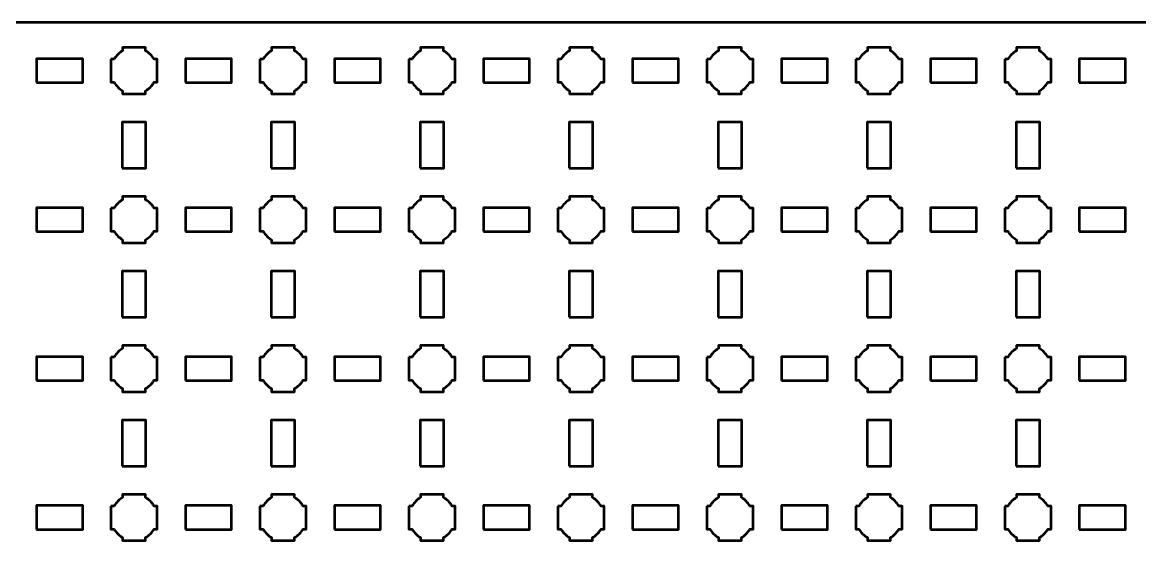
# Model space of a CAD drawing. Header units: centimetres. Extents: x -40.1 to 19.1, y -44.5 to 14.8.
# Drawn here: x -11 to 4, y 7.61 to 14.8 of the extents above; entities that cross this region are included whole.
import ezdxf

# ---------------------------------------------------------------- set-up
doc = ezdxf.new("R2010")
doc.units = ezdxf.units.CM
doc.header["$MEASUREMENT"] = 0
doc.layers.add('Layer 1', color=7, linetype='Continuous')

msp = doc.modelspace()

# ---------------------------------------------------------------- linework, layer by layer
at = {"layer": 'Layer 1', "color": 250, "lineweight": 53}
for points in [[(-10.81, 13.99), (-10.19, 13.99), (-10.19, 14.31), (-10.81, 14.31), (-10.81, 13.99)], [(-8.81, 13.99), (-8.19, 13.99), (-8.19, 14.31), (-8.81, 14.31), (-8.81, 13.99)], [(-6.81, 13.99), (-6.19, 13.99), (-6.19, 14.31), (-6.81, 14.31), (-6.81, 13.99)], [(-4.81, 13.99), (-4.19, 13.99), (-4.19, 14.31), (-4.81, 14.31), (-4.81, 13.99)], [(-2.81, 13.99), (-2.19, 13.99), (-2.19, 14.31), (-2.81, 14.31), (-2.81, 13.99)], [(-0.81, 13.99), (-0.19, 13.99), (-0.19, 14.31), (-0.81, 14.31), (-0.81, 13.99)], [(1.19, 13.99), (1.81, 13.99), (1.81, 14.31), (1.19, 14.31), (1.19, 13.99)], [(3.19, 13.99), (3.81, 13.99), (3.81, 14.31), (3.19, 14.31), (3.19, 13.99)], [(-9.66, 12.84), (-9.34, 12.84), (-9.34, 13.46), (-9.66, 13.46), (-9.66, 12.84)], [(-7.66, 12.84), (-7.34, 12.84), (-7.34, 13.46), (-7.66, 13.46), (-7.66, 12.84)], [(-5.66, 12.84), (-5.34, 12.84), (-5.34, 13.46), (-5.66, 13.46), (-5.66, 12.84)], [(-3.66, 12.84), (-3.34, 12.84), (-3.34, 13.46), (-3.66, 13.46), (-3.66, 12.84)], [(-1.66, 12.84), (-1.34, 12.84), (-1.34, 13.46), (-1.66, 13.46), (-1.66, 12.84)], [(0.34, 12.84), (0.66, 12.84), (0.66, 13.46), (0.34, 13.46), (0.34, 12.84)], [(2.34, 12.84), (2.66, 12.84), (2.66, 13.46), (2.34, 13.46), (2.34, 12.84)], [(-10.81, 11.99), (-10.19, 11.99), (-10.19, 12.31), (-10.81, 12.31), (-10.81, 11.99)], [(-8.81, 11.99), (-8.19, 11.99), (-8.19, 12.31), (-8.81, 12.31), (-8.81, 11.99)], [(-6.81, 11.99), (-6.19, 11.99), (-6.19, 12.31), (-6.81, 12.31), (-6.81, 11.99)], [(-4.81, 11.99), (-4.19, 11.99), (-4.19, 12.31), (-4.81, 12.31), (-4.81, 11.99)], [(-2.81, 11.99), (-2.19, 11.99), (-2.19, 12.31), (-2.81, 12.31), (-2.81, 11.99)], [(-0.81, 11.99), (-0.19, 11.99), (-0.19, 12.31), (-0.81, 12.31), (-0.81, 11.99)], [(1.19, 11.99), (1.81, 11.99), (1.81, 12.31), (1.19, 12.31), (1.19, 11.99)], [(3.19, 11.99), (3.81, 11.99), (3.81, 12.31), (3.19, 12.31), (3.19, 11.99)], [(-9.66, 10.84), (-9.34, 10.84), (-9.34, 11.46), (-9.66, 11.46), (-9.66, 10.84)], [(-7.66, 10.84), (-7.34, 10.84), (-7.34, 11.46), (-7.66, 11.46), (-7.66, 10.84)], [(-5.66, 10.84), (-5.34, 10.84), (-5.34, 11.46), (-5.66, 11.46), (-5.66, 10.84)], [(-3.66, 10.84), (-3.34, 10.84), (-3.34, 11.46), (-3.66, 11.46), (-3.66, 10.84)], [(-1.66, 10.84), (-1.34, 10.84), (-1.34, 11.46), (-1.66, 11.46), (-1.66, 10.84)], [(0.34, 10.84), (0.66, 10.84), (0.66, 11.46), (0.34, 11.46), (0.34, 10.84)], [(2.34, 10.84), (2.66, 10.84), (2.66, 11.46), (2.34, 11.46), (2.34, 10.84)], [(-10.81, 9.99), (-10.19, 9.99), (-10.19, 10.31), (-10.81, 10.31), (-10.81, 9.99)], [(-8.81, 9.99), (-8.19, 9.99), (-8.19, 10.31), (-8.81, 10.31), (-8.81, 9.99)], [(-6.81, 9.99), (-6.19, 9.99), (-6.19, 10.31), (-6.81, 10.31), (-6.81, 9.99)], [(-4.81, 9.99), (-4.19, 9.99), (-4.19, 10.31), (-4.81, 10.31), (-4.81, 9.99)], [(-2.81, 9.99), (-2.19, 9.99), (-2.19, 10.31), (-2.81, 10.31), (-2.81, 9.99)], [(-0.81, 9.99), (-0.19, 9.99), (-0.19, 10.31), (-0.81, 10.31), (-0.81, 9.99)], [(1.19, 9.99), (1.81, 9.99), (1.81, 10.31), (1.19, 10.31), (1.19, 9.99)], [(3.19, 9.99), (3.81, 9.99), (3.81, 10.31), (3.19, 10.31), (3.19, 9.99)], [(-9.66, 8.84), (-9.34, 8.84), (-9.34, 9.46), (-9.66, 9.46), (-9.66, 8.84)], [(-7.66, 8.84), (-7.34, 8.84), (-7.34, 9.46), (-7.66, 9.46), (-7.66, 8.84)], [(-5.66, 8.84), (-5.34, 8.84), (-5.34, 9.46), (-5.66, 9.46), (-5.66, 8.84)], [(-3.66, 8.84), (-3.34, 8.84), (-3.34, 9.46), (-3.66, 9.46), (-3.66, 8.84)], [(-1.66, 8.84), (-1.34, 8.84), (-1.34, 9.46), (-1.66, 9.46), (-1.66, 8.84)], [(0.34, 8.84), (0.66, 8.84), (0.66, 9.46), (0.34, 9.46), (0.34, 8.84)], [(2.34, 8.84), (2.66, 8.84), (2.66, 9.46), (2.34, 9.46), (2.34, 8.84)], [(-10.81, 7.99), (-10.19, 7.99), (-10.19, 8.31), (-10.81, 8.31), (-10.81, 7.99)], [(-8.81, 7.99), (-8.19, 7.99), (-8.19, 8.31), (-8.81, 8.31), (-8.81, 7.99)], [(-6.81, 7.99), (-6.19, 7.99), (-6.19, 8.31), (-6.81, 8.31), (-6.81, 7.99)], [(-4.81, 7.99), (-4.19, 7.99), (-4.19, 8.31), (-4.81, 8.31), (-4.81, 7.99)], [(-2.81, 7.99), (-2.19, 7.99), (-2.19, 8.31), (-2.81, 8.31), (-2.81, 7.99)], [(-0.81, 7.99), (-0.19, 7.99), (-0.19, 8.31), (-0.81, 8.31), (-0.81, 7.99)], [(1.19, 7.99), (1.81, 7.99), (1.81, 8.31), (1.19, 8.31), (1.19, 7.99)], [(3.19, 7.99), (3.81, 7.99), (3.81, 8.31), (3.19, 8.31), (3.19, 7.99)]]:
    msp.add_lwpolyline(points, close=True, dxfattribs=at)
msp.add_open_spline([(-40.15, -44), (-40.15, -44), (-40.15, 14.3), (-40.15, 14.3), (-40.15, 14.3), (-40.15, 14.57609), (-39.92609, 14.8), (-39.65, 14.8), (-39.65, 14.8), (-39.65, 14.8), (18.65, 14.8), (18.65, 14.8), (18.65, 14.8), (18.92609, 14.8), (19.15, 14.57609), (19.15, 14.3), (19.15, 14.3), (19.15, 14.3), (19.15, -44), (19.15, -44), (19.15, -44), (19.15, -44.27609), (18.92609, -44.5), (18.65, -44.5), (18.65, -44.5), (18.65, -44.5), (-39.65, -44.5), (-39.65, -44.5), (-39.65, -44.5), (-39.92609, -44.5), (-40.15, -44.27609), (-40.15, -44)], degree=3, knots=[0, 0, 0, 0, 0.125, 0.125, 0.125, 0.125, 0.25, 0.25, 0.25, 0.25, 0.375, 0.375, 0.375, 0.375, 0.5, 0.5, 0.5, 0.5, 0.625, 0.625, 0.625, 0.625, 0.75, 0.75, 0.75, 0.75, 0.875, 0.875, 0.875, 0.875, 1, 1, 1, 1], dxfattribs=at)
at = {"layer": 'Layer 1', "lineweight": 53}
for points in [[(-9.81, 14.305), (-9.81, 14.305), (-9.76851, 14.305), (-9.76851, 14.305), (-9.76851, 14.305), (-9.74128, 14.35205), (-9.70205, 14.39128), (-9.655, 14.41851), (-9.655, 14.41851), (-9.655, 14.41851), (-9.655, 14.46), (-9.655, 14.46), (-9.655, 14.46), (-9.655, 14.46), (-9.5, 14.46), (-9.5, 14.46), (-9.5, 14.46), (-9.5, 14.46), (-9.345, 14.46), (-9.345, 14.46), (-9.345, 14.46), (-9.345, 14.46), (-9.345, 14.41851), (-9.345, 14.41851), (-9.345, 14.41851), (-9.29795, 14.39128), (-9.25872, 14.35205), (-9.23149, 14.305), (-9.23149, 14.305), (-9.23149, 14.305), (-9.19, 14.305), (-9.19, 14.305), (-9.19, 14.305), (-9.19, 14.305), (-9.19, 14.15), (-9.19, 14.15), (-9.19, 14.15), (-9.19, 14.15), (-9.19, 13.995), (-9.19, 13.995), (-9.19, 13.995), (-9.19, 13.995), (-9.23149, 13.995), (-9.23149, 13.995), (-9.23149, 13.995), (-9.25872, 13.94795), (-9.29795, 13.90872), (-9.345, 13.88149), (-9.345, 13.88149), (-9.345, 13.88149), (-9.345, 13.84), (-9.345, 13.84), (-9.345, 13.84), (-9.345, 13.84), (-9.5, 13.84), (-9.5, 13.84), (-9.5, 13.84), (-9.5, 13.84), (-9.655, 13.84), (-9.655, 13.84), (-9.655, 13.84), (-9.655, 13.84), (-9.655, 13.88149), (-9.655, 13.88149), (-9.655, 13.88149), (-9.70205, 13.90872), (-9.74128, 13.94795), (-9.76851, 13.995), (-9.76851, 13.995), (-9.76851, 13.995), (-9.81, 13.995), (-9.81, 13.995), (-9.81, 13.995), (-9.81, 13.995), (-9.81, 14.15), (-9.81, 14.15), (-9.81, 14.15), (-9.81, 14.15), (-9.81, 14.305), (-9.81, 14.305)], [(-7.81, 14.305), (-7.81, 14.305), (-7.76851, 14.305), (-7.76851, 14.305), (-7.76851, 14.305), (-7.74128, 14.35205), (-7.70205, 14.39128), (-7.655, 14.41851), (-7.655, 14.41851), (-7.655, 14.41851), (-7.655, 14.46), (-7.655, 14.46), (-7.655, 14.46), (-7.655, 14.46), (-7.5, 14.46), (-7.5, 14.46), (-7.5, 14.46), (-7.5, 14.46), (-7.345, 14.46), (-7.345, 14.46), (-7.345, 14.46), (-7.345, 14.46), (-7.345, 14.41851), (-7.345, 14.41851), (-7.345, 14.41851), (-7.29795, 14.39128), (-7.25872, 14.35205), (-7.23149, 14.305), (-7.23149, 14.305), (-7.23149, 14.305), (-7.19, 14.305), (-7.19, 14.305), (-7.19, 14.305), (-7.19, 14.305), (-7.19, 14.15), (-7.19, 14.15), (-7.19, 14.15), (-7.19, 14.15), (-7.19, 13.995), (-7.19, 13.995), (-7.19, 13.995), (-7.19, 13.995), (-7.23149, 13.995), (-7.23149, 13.995), (-7.23149, 13.995), (-7.25872, 13.94795), (-7.29795, 13.90872), (-7.345, 13.88149), (-7.345, 13.88149), (-7.345, 13.88149), (-7.345, 13.84), (-7.345, 13.84), (-7.345, 13.84), (-7.345, 13.84), (-7.5, 13.84), (-7.5, 13.84), (-7.5, 13.84), (-7.5, 13.84), (-7.655, 13.84), (-7.655, 13.84), (-7.655, 13.84), (-7.655, 13.84), (-7.655, 13.88149), (-7.655, 13.88149), (-7.655, 13.88149), (-7.70205, 13.90872), (-7.74128, 13.94795), (-7.76851, 13.995), (-7.76851, 13.995), (-7.76851, 13.995), (-7.81, 13.995), (-7.81, 13.995), (-7.81, 13.995), (-7.81, 13.995), (-7.81, 14.15), (-7.81, 14.15), (-7.81, 14.15), (-7.81, 14.15), (-7.81, 14.305), (-7.81, 14.305)], [(-5.81, 14.305), (-5.81, 14.305), (-5.76851, 14.305), (-5.76851, 14.305), (-5.76851, 14.305), (-5.74128, 14.35205), (-5.70205, 14.39128), (-5.655, 14.41851), (-5.655, 14.41851), (-5.655, 14.41851), (-5.655, 14.46), (-5.655, 14.46), (-5.655, 14.46), (-5.655, 14.46), (-5.5, 14.46), (-5.5, 14.46), (-5.5, 14.46), (-5.5, 14.46), (-5.345, 14.46), (-5.345, 14.46), (-5.345, 14.46), (-5.345, 14.46), (-5.345, 14.41851), (-5.345, 14.41851), (-5.345, 14.41851), (-5.29795, 14.39128), (-5.25872, 14.35205), (-5.23149, 14.305), (-5.23149, 14.305), (-5.23149, 14.305), (-5.19, 14.305), (-5.19, 14.305), (-5.19, 14.305), (-5.19, 14.305), (-5.19, 14.15), (-5.19, 14.15), (-5.19, 14.15), (-5.19, 14.15), (-5.19, 13.995), (-5.19, 13.995), (-5.19, 13.995), (-5.19, 13.995), (-5.23149, 13.995), (-5.23149, 13.995), (-5.23149, 13.995), (-5.25872, 13.94795), (-5.29795, 13.90872), (-5.345, 13.88149), (-5.345, 13.88149), (-5.345, 13.88149), (-5.345, 13.84), (-5.345, 13.84), (-5.345, 13.84), (-5.345, 13.84), (-5.5, 13.84), (-5.5, 13.84), (-5.5, 13.84), (-5.5, 13.84), (-5.655, 13.84), (-5.655, 13.84), (-5.655, 13.84), (-5.655, 13.84), (-5.655, 13.88149), (-5.655, 13.88149), (-5.655, 13.88149), (-5.70205, 13.90872), (-5.74128, 13.94795), (-5.76851, 13.995), (-5.76851, 13.995), (-5.76851, 13.995), (-5.81, 13.995), (-5.81, 13.995), (-5.81, 13.995), (-5.81, 13.995), (-5.81, 14.15), (-5.81, 14.15), (-5.81, 14.15), (-5.81, 14.15), (-5.81, 14.305), (-5.81, 14.305)], [(-3.81, 14.305), (-3.81, 14.305), (-3.76851, 14.305), (-3.76851, 14.305), (-3.76851, 14.305), (-3.74128, 14.35205), (-3.70205, 14.39128), (-3.655, 14.41851), (-3.655, 14.41851), (-3.655, 14.41851), (-3.655, 14.46), (-3.655, 14.46), (-3.655, 14.46), (-3.655, 14.46), (-3.5, 14.46), (-3.5, 14.46), (-3.5, 14.46), (-3.5, 14.46), (-3.345, 14.46), (-3.345, 14.46), (-3.345, 14.46), (-3.345, 14.46), (-3.345, 14.41851), (-3.345, 14.41851), (-3.345, 14.41851), (-3.29795, 14.39128), (-3.25872, 14.35205), (-3.23149, 14.305), (-3.23149, 14.305), (-3.23149, 14.305), (-3.19, 14.305), (-3.19, 14.305), (-3.19, 14.305), (-3.19, 14.305), (-3.19, 14.15), (-3.19, 14.15), (-3.19, 14.15), (-3.19, 14.15), (-3.19, 13.995), (-3.19, 13.995), (-3.19, 13.995), (-3.19, 13.995), (-3.23149, 13.995), (-3.23149, 13.995), (-3.23149, 13.995), (-3.25872, 13.94795), (-3.29795, 13.90872), (-3.345, 13.88149), (-3.345, 13.88149), (-3.345, 13.88149), (-3.345, 13.84), (-3.345, 13.84), (-3.345, 13.84), (-3.345, 13.84), (-3.5, 13.84), (-3.5, 13.84), (-3.5, 13.84), (-3.5, 13.84), (-3.655, 13.84), (-3.655, 13.84), (-3.655, 13.84), (-3.655, 13.84), (-3.655, 13.88149), (-3.655, 13.88149), (-3.655, 13.88149), (-3.70205, 13.90872), (-3.74128, 13.94795), (-3.76851, 13.995), (-3.76851, 13.995), (-3.76851, 13.995), (-3.81, 13.995), (-3.81, 13.995), (-3.81, 13.995), (-3.81, 13.995), (-3.81, 14.15), (-3.81, 14.15), (-3.81, 14.15), (-3.81, 14.15), (-3.81, 14.305), (-3.81, 14.305)], [(-1.81, 14.305), (-1.81, 14.305), (-1.76851, 14.305), (-1.76851, 14.305), (-1.76851, 14.305), (-1.74128, 14.35205), (-1.70205, 14.39128), (-1.655, 14.41851), (-1.655, 14.41851), (-1.655, 14.41851), (-1.655, 14.46), (-1.655, 14.46), (-1.655, 14.46), (-1.655, 14.46), (-1.5, 14.46), (-1.5, 14.46), (-1.5, 14.46), (-1.5, 14.46), (-1.345, 14.46), (-1.345, 14.46), (-1.345, 14.46), (-1.345, 14.46), (-1.345, 14.41851), (-1.345, 14.41851), (-1.345, 14.41851), (-1.29795, 14.39128), (-1.25872, 14.35205), (-1.23149, 14.305), (-1.23149, 14.305), (-1.23149, 14.305), (-1.19, 14.305), (-1.19, 14.305), (-1.19, 14.305), (-1.19, 14.305), (-1.19, 14.15), (-1.19, 14.15), (-1.19, 14.15), (-1.19, 14.15), (-1.19, 13.995), (-1.19, 13.995), (-1.19, 13.995), (-1.19, 13.995), (-1.23149, 13.995), (-1.23149, 13.995), (-1.23149, 13.995), (-1.25872, 13.94795), (-1.29795, 13.90872), (-1.345, 13.88149), (-1.345, 13.88149), (-1.345, 13.88149), (-1.345, 13.84), (-1.345, 13.84), (-1.345, 13.84), (-1.345, 13.84), (-1.5, 13.84), (-1.5, 13.84), (-1.5, 13.84), (-1.5, 13.84), (-1.655, 13.84), (-1.655, 13.84), (-1.655, 13.84), (-1.655, 13.84), (-1.655, 13.88149), (-1.655, 13.88149), (-1.655, 13.88149), (-1.70205, 13.90872), (-1.74128, 13.94795), (-1.76851, 13.995), (-1.76851, 13.995), (-1.76851, 13.995), (-1.81, 13.995), (-1.81, 13.995), (-1.81, 13.995), (-1.81, 13.995), (-1.81, 14.15), (-1.81, 14.15), (-1.81, 14.15), (-1.81, 14.15), (-1.81, 14.305), (-1.81, 14.305)], [(0.19, 14.305), (0.19, 14.305), (0.23149, 14.305), (0.23149, 14.305), (0.23149, 14.305), (0.25872, 14.35205), (0.29795, 14.39128), (0.345, 14.41851), (0.345, 14.41851), (0.345, 14.41851), (0.345, 14.46), (0.345, 14.46), (0.345, 14.46), (0.345, 14.46), (0.5, 14.46), (0.5, 14.46), (0.5, 14.46), (0.5, 14.46), (0.655, 14.46), (0.655, 14.46), (0.655, 14.46), (0.655, 14.46), (0.655, 14.41851), (0.655, 14.41851), (0.655, 14.41851), (0.70205, 14.39128), (0.74128, 14.35205), (0.76851, 14.305), (0.76851, 14.305), (0.76851, 14.305), (0.81, 14.305), (0.81, 14.305), (0.81, 14.305), (0.81, 14.305), (0.81, 14.15), (0.81, 14.15), (0.81, 14.15), (0.81, 14.15), (0.81, 13.995), (0.81, 13.995), (0.81, 13.995), (0.81, 13.995), (0.76851, 13.995), (0.76851, 13.995), (0.76851, 13.995), (0.74128, 13.94795), (0.70205, 13.90872), (0.655, 13.88149), (0.655, 13.88149), (0.655, 13.88149), (0.655, 13.84), (0.655, 13.84), (0.655, 13.84), (0.655, 13.84), (0.5, 13.84), (0.5, 13.84), (0.5, 13.84), (0.5, 13.84), (0.345, 13.84), (0.345, 13.84), (0.345, 13.84), (0.345, 13.84), (0.345, 13.88149), (0.345, 13.88149), (0.345, 13.88149), (0.29795, 13.90872), (0.25872, 13.94795), (0.23149, 13.995), (0.23149, 13.995), (0.23149, 13.995), (0.19, 13.995), (0.19, 13.995), (0.19, 13.995), (0.19, 13.995), (0.19, 14.15), (0.19, 14.15), (0.19, 14.15), (0.19, 14.15), (0.19, 14.305), (0.19, 14.305)], [(2.19, 14.305), (2.19, 14.305), (2.23149, 14.305), (2.23149, 14.305), (2.23149, 14.305), (2.25872, 14.35205), (2.29795, 14.39128), (2.345, 14.41851), (2.345, 14.41851), (2.345, 14.41851), (2.345, 14.46), (2.345, 14.46), (2.345, 14.46), (2.345, 14.46), (2.5, 14.46), (2.5, 14.46), (2.5, 14.46), (2.5, 14.46), (2.655, 14.46), (2.655, 14.46), (2.655, 14.46), (2.655, 14.46), (2.655, 14.41851), (2.655, 14.41851), (2.655, 14.41851), (2.70205, 14.39128), (2.74128, 14.35205), (2.76851, 14.305), (2.76851, 14.305), (2.76851, 14.305), (2.81, 14.305), (2.81, 14.305), (2.81, 14.305), (2.81, 14.305), (2.81, 14.15), (2.81, 14.15), (2.81, 14.15), (2.81, 14.15), (2.81, 13.995), (2.81, 13.995), (2.81, 13.995), (2.81, 13.995), (2.76851, 13.995), (2.76851, 13.995), (2.76851, 13.995), (2.74128, 13.94795), (2.70205, 13.90872), (2.655, 13.88149), (2.655, 13.88149), (2.655, 13.88149), (2.655, 13.84), (2.655, 13.84), (2.655, 13.84), (2.655, 13.84), (2.5, 13.84), (2.5, 13.84), (2.5, 13.84), (2.5, 13.84), (2.345, 13.84), (2.345, 13.84), (2.345, 13.84), (2.345, 13.84), (2.345, 13.88149), (2.345, 13.88149), (2.345, 13.88149), (2.29795, 13.90872), (2.25872, 13.94795), (2.23149, 13.995), (2.23149, 13.995), (2.23149, 13.995), (2.19, 13.995), (2.19, 13.995), (2.19, 13.995), (2.19, 13.995), (2.19, 14.15), (2.19, 14.15), (2.19, 14.15), (2.19, 14.15), (2.19, 14.305), (2.19, 14.305)], [(-9.81, 12.305), (-9.81, 12.305), (-9.76851, 12.305), (-9.76851, 12.305), (-9.76851, 12.305), (-9.74128, 12.35205), (-9.70205, 12.39128), (-9.655, 12.41851), (-9.655, 12.41851), (-9.655, 12.41851), (-9.655, 12.46), (-9.655, 12.46), (-9.655, 12.46), (-9.655, 12.46), (-9.5, 12.46), (-9.5, 12.46), (-9.5, 12.46), (-9.5, 12.46), (-9.345, 12.46), (-9.345, 12.46), (-9.345, 12.46), (-9.345, 12.46), (-9.345, 12.41851), (-9.345, 12.41851), (-9.345, 12.41851), (-9.29795, 12.39128), (-9.25872, 12.35205), (-9.23149, 12.305), (-9.23149, 12.305), (-9.23149, 12.305), (-9.19, 12.305), (-9.19, 12.305), (-9.19, 12.305), (-9.19, 12.305), (-9.19, 12.15), (-9.19, 12.15), (-9.19, 12.15), (-9.19, 12.15), (-9.19, 11.995), (-9.19, 11.995), (-9.19, 11.995), (-9.19, 11.995), (-9.23149, 11.995), (-9.23149, 11.995), (-9.23149, 11.995), (-9.25872, 11.94795), (-9.29795, 11.90872), (-9.345, 11.88149), (-9.345, 11.88149), (-9.345, 11.88149), (-9.345, 11.84), (-9.345, 11.84), (-9.345, 11.84), (-9.345, 11.84), (-9.5, 11.84), (-9.5, 11.84), (-9.5, 11.84), (-9.5, 11.84), (-9.655, 11.84), (-9.655, 11.84), (-9.655, 11.84), (-9.655, 11.84), (-9.655, 11.88149), (-9.655, 11.88149), (-9.655, 11.88149), (-9.70205, 11.90872), (-9.74128, 11.94795), (-9.76851, 11.995), (-9.76851, 11.995), (-9.76851, 11.995), (-9.81, 11.995), (-9.81, 11.995), (-9.81, 11.995), (-9.81, 11.995), (-9.81, 12.15), (-9.81, 12.15), (-9.81, 12.15), (-9.81, 12.15), (-9.81, 12.305), (-9.81, 12.305)], [(-7.81, 12.305), (-7.81, 12.305), (-7.76851, 12.305), (-7.76851, 12.305), (-7.76851, 12.305), (-7.74128, 12.35205), (-7.70205, 12.39128), (-7.655, 12.41851), (-7.655, 12.41851), (-7.655, 12.41851), (-7.655, 12.46), (-7.655, 12.46), (-7.655, 12.46), (-7.655, 12.46), (-7.5, 12.46), (-7.5, 12.46), (-7.5, 12.46), (-7.5, 12.46), (-7.345, 12.46), (-7.345, 12.46), (-7.345, 12.46), (-7.345, 12.46), (-7.345, 12.41851), (-7.345, 12.41851), (-7.345, 12.41851), (-7.29795, 12.39128), (-7.25872, 12.35205), (-7.23149, 12.305), (-7.23149, 12.305), (-7.23149, 12.305), (-7.19, 12.305), (-7.19, 12.305), (-7.19, 12.305), (-7.19, 12.305), (-7.19, 12.15), (-7.19, 12.15), (-7.19, 12.15), (-7.19, 12.15), (-7.19, 11.995), (-7.19, 11.995), (-7.19, 11.995), (-7.19, 11.995), (-7.23149, 11.995), (-7.23149, 11.995), (-7.23149, 11.995), (-7.25872, 11.94795), (-7.29795, 11.90872), (-7.345, 11.88149), (-7.345, 11.88149), (-7.345, 11.88149), (-7.345, 11.84), (-7.345, 11.84), (-7.345, 11.84), (-7.345, 11.84), (-7.5, 11.84), (-7.5, 11.84), (-7.5, 11.84), (-7.5, 11.84), (-7.655, 11.84), (-7.655, 11.84), (-7.655, 11.84), (-7.655, 11.84), (-7.655, 11.88149), (-7.655, 11.88149), (-7.655, 11.88149), (-7.70205, 11.90872), (-7.74128, 11.94795), (-7.76851, 11.995), (-7.76851, 11.995), (-7.76851, 11.995), (-7.81, 11.995), (-7.81, 11.995), (-7.81, 11.995), (-7.81, 11.995), (-7.81, 12.15), (-7.81, 12.15), (-7.81, 12.15), (-7.81, 12.15), (-7.81, 12.305), (-7.81, 12.305)], [(-5.81, 12.305), (-5.81, 12.305), (-5.76851, 12.305), (-5.76851, 12.305), (-5.76851, 12.305), (-5.74128, 12.35205), (-5.70205, 12.39128), (-5.655, 12.41851), (-5.655, 12.41851), (-5.655, 12.41851), (-5.655, 12.46), (-5.655, 12.46), (-5.655, 12.46), (-5.655, 12.46), (-5.5, 12.46), (-5.5, 12.46), (-5.5, 12.46), (-5.5, 12.46), (-5.345, 12.46), (-5.345, 12.46), (-5.345, 12.46), (-5.345, 12.46), (-5.345, 12.41851), (-5.345, 12.41851), (-5.345, 12.41851), (-5.29795, 12.39128), (-5.25872, 12.35205), (-5.23149, 12.305), (-5.23149, 12.305), (-5.23149, 12.305), (-5.19, 12.305), (-5.19, 12.305), (-5.19, 12.305), (-5.19, 12.305), (-5.19, 12.15), (-5.19, 12.15), (-5.19, 12.15), (-5.19, 12.15), (-5.19, 11.995), (-5.19, 11.995), (-5.19, 11.995), (-5.19, 11.995), (-5.23149, 11.995), (-5.23149, 11.995), (-5.23149, 11.995), (-5.25872, 11.94795), (-5.29795, 11.90872), (-5.345, 11.88149), (-5.345, 11.88149), (-5.345, 11.88149), (-5.345, 11.84), (-5.345, 11.84), (-5.345, 11.84), (-5.345, 11.84), (-5.5, 11.84), (-5.5, 11.84), (-5.5, 11.84), (-5.5, 11.84), (-5.655, 11.84), (-5.655, 11.84), (-5.655, 11.84), (-5.655, 11.84), (-5.655, 11.88149), (-5.655, 11.88149), (-5.655, 11.88149), (-5.70205, 11.90872), (-5.74128, 11.94795), (-5.76851, 11.995), (-5.76851, 11.995), (-5.76851, 11.995), (-5.81, 11.995), (-5.81, 11.995), (-5.81, 11.995), (-5.81, 11.995), (-5.81, 12.15), (-5.81, 12.15), (-5.81, 12.15), (-5.81, 12.15), (-5.81, 12.305), (-5.81, 12.305)], [(-3.81, 12.305), (-3.81, 12.305), (-3.76851, 12.305), (-3.76851, 12.305), (-3.76851, 12.305), (-3.74128, 12.35205), (-3.70205, 12.39128), (-3.655, 12.41851), (-3.655, 12.41851), (-3.655, 12.41851), (-3.655, 12.46), (-3.655, 12.46), (-3.655, 12.46), (-3.655, 12.46), (-3.5, 12.46), (-3.5, 12.46), (-3.5, 12.46), (-3.5, 12.46), (-3.345, 12.46), (-3.345, 12.46), (-3.345, 12.46), (-3.345, 12.46), (-3.345, 12.41851), (-3.345, 12.41851), (-3.345, 12.41851), (-3.29795, 12.39128), (-3.25872, 12.35205), (-3.23149, 12.305), (-3.23149, 12.305), (-3.23149, 12.305), (-3.19, 12.305), (-3.19, 12.305), (-3.19, 12.305), (-3.19, 12.305), (-3.19, 12.15), (-3.19, 12.15), (-3.19, 12.15), (-3.19, 12.15), (-3.19, 11.995), (-3.19, 11.995), (-3.19, 11.995), (-3.19, 11.995), (-3.23149, 11.995), (-3.23149, 11.995), (-3.23149, 11.995), (-3.25872, 11.94795), (-3.29795, 11.90872), (-3.345, 11.88149), (-3.345, 11.88149), (-3.345, 11.88149), (-3.345, 11.84), (-3.345, 11.84), (-3.345, 11.84), (-3.345, 11.84), (-3.5, 11.84), (-3.5, 11.84), (-3.5, 11.84), (-3.5, 11.84), (-3.655, 11.84), (-3.655, 11.84), (-3.655, 11.84), (-3.655, 11.84), (-3.655, 11.88149), (-3.655, 11.88149), (-3.655, 11.88149), (-3.70205, 11.90872), (-3.74128, 11.94795), (-3.76851, 11.995), (-3.76851, 11.995), (-3.76851, 11.995), (-3.81, 11.995), (-3.81, 11.995), (-3.81, 11.995), (-3.81, 11.995), (-3.81, 12.15), (-3.81, 12.15), (-3.81, 12.15), (-3.81, 12.15), (-3.81, 12.305), (-3.81, 12.305)], [(-1.81, 12.305), (-1.81, 12.305), (-1.76851, 12.305), (-1.76851, 12.305), (-1.76851, 12.305), (-1.74128, 12.35205), (-1.70205, 12.39128), (-1.655, 12.41851), (-1.655, 12.41851), (-1.655, 12.41851), (-1.655, 12.46), (-1.655, 12.46), (-1.655, 12.46), (-1.655, 12.46), (-1.5, 12.46), (-1.5, 12.46), (-1.5, 12.46), (-1.5, 12.46), (-1.345, 12.46), (-1.345, 12.46), (-1.345, 12.46), (-1.345, 12.46), (-1.345, 12.41851), (-1.345, 12.41851), (-1.345, 12.41851), (-1.29795, 12.39128), (-1.25872, 12.35205), (-1.23149, 12.305), (-1.23149, 12.305), (-1.23149, 12.305), (-1.19, 12.305), (-1.19, 12.305), (-1.19, 12.305), (-1.19, 12.305), (-1.19, 12.15), (-1.19, 12.15), (-1.19, 12.15), (-1.19, 12.15), (-1.19, 11.995), (-1.19, 11.995), (-1.19, 11.995), (-1.19, 11.995), (-1.23149, 11.995), (-1.23149, 11.995), (-1.23149, 11.995), (-1.25872, 11.94795), (-1.29795, 11.90872), (-1.345, 11.88149), (-1.345, 11.88149), (-1.345, 11.88149), (-1.345, 11.84), (-1.345, 11.84), (-1.345, 11.84), (-1.345, 11.84), (-1.5, 11.84), (-1.5, 11.84), (-1.5, 11.84), (-1.5, 11.84), (-1.655, 11.84), (-1.655, 11.84), (-1.655, 11.84), (-1.655, 11.84), (-1.655, 11.88149), (-1.655, 11.88149), (-1.655, 11.88149), (-1.70205, 11.90872), (-1.74128, 11.94795), (-1.76851, 11.995), (-1.76851, 11.995), (-1.76851, 11.995), (-1.81, 11.995), (-1.81, 11.995), (-1.81, 11.995), (-1.81, 11.995), (-1.81, 12.15), (-1.81, 12.15), (-1.81, 12.15), (-1.81, 12.15), (-1.81, 12.305), (-1.81, 12.305)], [(0.19, 12.305), (0.19, 12.305), (0.23149, 12.305), (0.23149, 12.305), (0.23149, 12.305), (0.25872, 12.35205), (0.29795, 12.39128), (0.345, 12.41851), (0.345, 12.41851), (0.345, 12.41851), (0.345, 12.46), (0.345, 12.46), (0.345, 12.46), (0.345, 12.46), (0.5, 12.46), (0.5, 12.46), (0.5, 12.46), (0.5, 12.46), (0.655, 12.46), (0.655, 12.46), (0.655, 12.46), (0.655, 12.46), (0.655, 12.41851), (0.655, 12.41851), (0.655, 12.41851), (0.70205, 12.39128), (0.74128, 12.35205), (0.76851, 12.305), (0.76851, 12.305), (0.76851, 12.305), (0.81, 12.305), (0.81, 12.305), (0.81, 12.305), (0.81, 12.305), (0.81, 12.15), (0.81, 12.15), (0.81, 12.15), (0.81, 12.15), (0.81, 11.995), (0.81, 11.995), (0.81, 11.995), (0.81, 11.995), (0.76851, 11.995), (0.76851, 11.995), (0.76851, 11.995), (0.74128, 11.94795), (0.70205, 11.90872), (0.655, 11.88149), (0.655, 11.88149), (0.655, 11.88149), (0.655, 11.84), (0.655, 11.84), (0.655, 11.84), (0.655, 11.84), (0.5, 11.84), (0.5, 11.84), (0.5, 11.84), (0.5, 11.84), (0.345, 11.84), (0.345, 11.84), (0.345, 11.84), (0.345, 11.84), (0.345, 11.88149), (0.345, 11.88149), (0.345, 11.88149), (0.29795, 11.90872), (0.25872, 11.94795), (0.23149, 11.995), (0.23149, 11.995), (0.23149, 11.995), (0.19, 11.995), (0.19, 11.995), (0.19, 11.995), (0.19, 11.995), (0.19, 12.15), (0.19, 12.15), (0.19, 12.15), (0.19, 12.15), (0.19, 12.305), (0.19, 12.305)], [(2.19, 12.305), (2.19, 12.305), (2.23149, 12.305), (2.23149, 12.305), (2.23149, 12.305), (2.25872, 12.35205), (2.29795, 12.39128), (2.345, 12.41851), (2.345, 12.41851), (2.345, 12.41851), (2.345, 12.46), (2.345, 12.46), (2.345, 12.46), (2.345, 12.46), (2.5, 12.46), (2.5, 12.46), (2.5, 12.46), (2.5, 12.46), (2.655, 12.46), (2.655, 12.46), (2.655, 12.46), (2.655, 12.46), (2.655, 12.41851), (2.655, 12.41851), (2.655, 12.41851), (2.70205, 12.39128), (2.74128, 12.35205), (2.76851, 12.305), (2.76851, 12.305), (2.76851, 12.305), (2.81, 12.305), (2.81, 12.305), (2.81, 12.305), (2.81, 12.305), (2.81, 12.15), (2.81, 12.15), (2.81, 12.15), (2.81, 12.15), (2.81, 11.995), (2.81, 11.995), (2.81, 11.995), (2.81, 11.995), (2.76851, 11.995), (2.76851, 11.995), (2.76851, 11.995), (2.74128, 11.94795), (2.70205, 11.90872), (2.655, 11.88149), (2.655, 11.88149), (2.655, 11.88149), (2.655, 11.84), (2.655, 11.84), (2.655, 11.84), (2.655, 11.84), (2.5, 11.84), (2.5, 11.84), (2.5, 11.84), (2.5, 11.84), (2.345, 11.84), (2.345, 11.84), (2.345, 11.84), (2.345, 11.84), (2.345, 11.88149), (2.345, 11.88149), (2.345, 11.88149), (2.29795, 11.90872), (2.25872, 11.94795), (2.23149, 11.995), (2.23149, 11.995), (2.23149, 11.995), (2.19, 11.995), (2.19, 11.995), (2.19, 11.995), (2.19, 11.995), (2.19, 12.15), (2.19, 12.15), (2.19, 12.15), (2.19, 12.15), (2.19, 12.305), (2.19, 12.305)], [(-9.81, 10.305), (-9.81, 10.305), (-9.76851, 10.305), (-9.76851, 10.305), (-9.76851, 10.305), (-9.74128, 10.35205), (-9.70205, 10.39128), (-9.655, 10.41851), (-9.655, 10.41851), (-9.655, 10.41851), (-9.655, 10.46), (-9.655, 10.46), (-9.655, 10.46), (-9.655, 10.46), (-9.5, 10.46), (-9.5, 10.46), (-9.5, 10.46), (-9.5, 10.46), (-9.345, 10.46), (-9.345, 10.46), (-9.345, 10.46), (-9.345, 10.46), (-9.345, 10.41851), (-9.345, 10.41851), (-9.345, 10.41851), (-9.29795, 10.39128), (-9.25872, 10.35205), (-9.23149, 10.305), (-9.23149, 10.305), (-9.23149, 10.305), (-9.19, 10.305), (-9.19, 10.305), (-9.19, 10.305), (-9.19, 10.305), (-9.19, 10.15), (-9.19, 10.15), (-9.19, 10.15), (-9.19, 10.15), (-9.19, 9.995), (-9.19, 9.995), (-9.19, 9.995), (-9.19, 9.995), (-9.23149, 9.995), (-9.23149, 9.995), (-9.23149, 9.995), (-9.25872, 9.94795), (-9.29795, 9.90872), (-9.345, 9.88149), (-9.345, 9.88149), (-9.345, 9.88149), (-9.345, 9.84), (-9.345, 9.84), (-9.345, 9.84), (-9.345, 9.84), (-9.5, 9.84), (-9.5, 9.84), (-9.5, 9.84), (-9.5, 9.84), (-9.655, 9.84), (-9.655, 9.84), (-9.655, 9.84), (-9.655, 9.84), (-9.655, 9.88149), (-9.655, 9.88149), (-9.655, 9.88149), (-9.70205, 9.90872), (-9.74128, 9.94795), (-9.76851, 9.995), (-9.76851, 9.995), (-9.76851, 9.995), (-9.81, 9.995), (-9.81, 9.995), (-9.81, 9.995), (-9.81, 9.995), (-9.81, 10.15), (-9.81, 10.15), (-9.81, 10.15), (-9.81, 10.15), (-9.81, 10.305), (-9.81, 10.305)], [(-7.81, 10.305), (-7.81, 10.305), (-7.76851, 10.305), (-7.76851, 10.305), (-7.76851, 10.305), (-7.74128, 10.35205), (-7.70205, 10.39128), (-7.655, 10.41851), (-7.655, 10.41851), (-7.655, 10.41851), (-7.655, 10.46), (-7.655, 10.46), (-7.655, 10.46), (-7.655, 10.46), (-7.5, 10.46), (-7.5, 10.46), (-7.5, 10.46), (-7.5, 10.46), (-7.345, 10.46), (-7.345, 10.46), (-7.345, 10.46), (-7.345, 10.46), (-7.345, 10.41851), (-7.345, 10.41851), (-7.345, 10.41851), (-7.29795, 10.39128), (-7.25872, 10.35205), (-7.23149, 10.305), (-7.23149, 10.305), (-7.23149, 10.305), (-7.19, 10.305), (-7.19, 10.305), (-7.19, 10.305), (-7.19, 10.305), (-7.19, 10.15), (-7.19, 10.15), (-7.19, 10.15), (-7.19, 10.15), (-7.19, 9.995), (-7.19, 9.995), (-7.19, 9.995), (-7.19, 9.995), (-7.23149, 9.995), (-7.23149, 9.995), (-7.23149, 9.995), (-7.25872, 9.94795), (-7.29795, 9.90872), (-7.345, 9.88149), (-7.345, 9.88149), (-7.345, 9.88149), (-7.345, 9.84), (-7.345, 9.84), (-7.345, 9.84), (-7.345, 9.84), (-7.5, 9.84), (-7.5, 9.84), (-7.5, 9.84), (-7.5, 9.84), (-7.655, 9.84), (-7.655, 9.84), (-7.655, 9.84), (-7.655, 9.84), (-7.655, 9.88149), (-7.655, 9.88149), (-7.655, 9.88149), (-7.70205, 9.90872), (-7.74128, 9.94795), (-7.76851, 9.995), (-7.76851, 9.995), (-7.76851, 9.995), (-7.81, 9.995), (-7.81, 9.995), (-7.81, 9.995), (-7.81, 9.995), (-7.81, 10.15), (-7.81, 10.15), (-7.81, 10.15), (-7.81, 10.15), (-7.81, 10.305), (-7.81, 10.305)], [(-5.81, 10.305), (-5.81, 10.305), (-5.76851, 10.305), (-5.76851, 10.305), (-5.76851, 10.305), (-5.74128, 10.35205), (-5.70205, 10.39128), (-5.655, 10.41851), (-5.655, 10.41851), (-5.655, 10.41851), (-5.655, 10.46), (-5.655, 10.46), (-5.655, 10.46), (-5.655, 10.46), (-5.5, 10.46), (-5.5, 10.46), (-5.5, 10.46), (-5.5, 10.46), (-5.345, 10.46), (-5.345, 10.46), (-5.345, 10.46), (-5.345, 10.46), (-5.345, 10.41851), (-5.345, 10.41851), (-5.345, 10.41851), (-5.29795, 10.39128), (-5.25872, 10.35205), (-5.23149, 10.305), (-5.23149, 10.305), (-5.23149, 10.305), (-5.19, 10.305), (-5.19, 10.305), (-5.19, 10.305), (-5.19, 10.305), (-5.19, 10.15), (-5.19, 10.15), (-5.19, 10.15), (-5.19, 10.15), (-5.19, 9.995), (-5.19, 9.995), (-5.19, 9.995), (-5.19, 9.995), (-5.23149, 9.995), (-5.23149, 9.995), (-5.23149, 9.995), (-5.25872, 9.94795), (-5.29795, 9.90872), (-5.345, 9.88149), (-5.345, 9.88149), (-5.345, 9.88149), (-5.345, 9.84), (-5.345, 9.84), (-5.345, 9.84), (-5.345, 9.84), (-5.5, 9.84), (-5.5, 9.84), (-5.5, 9.84), (-5.5, 9.84), (-5.655, 9.84), (-5.655, 9.84), (-5.655, 9.84), (-5.655, 9.84), (-5.655, 9.88149), (-5.655, 9.88149), (-5.655, 9.88149), (-5.70205, 9.90872), (-5.74128, 9.94795), (-5.76851, 9.995), (-5.76851, 9.995), (-5.76851, 9.995), (-5.81, 9.995), (-5.81, 9.995), (-5.81, 9.995), (-5.81, 9.995), (-5.81, 10.15), (-5.81, 10.15), (-5.81, 10.15), (-5.81, 10.15), (-5.81, 10.305), (-5.81, 10.305)], [(-3.81, 10.305), (-3.81, 10.305), (-3.76851, 10.305), (-3.76851, 10.305), (-3.76851, 10.305), (-3.74128, 10.35205), (-3.70205, 10.39128), (-3.655, 10.41851), (-3.655, 10.41851), (-3.655, 10.41851), (-3.655, 10.46), (-3.655, 10.46), (-3.655, 10.46), (-3.655, 10.46), (-3.5, 10.46), (-3.5, 10.46), (-3.5, 10.46), (-3.5, 10.46), (-3.345, 10.46), (-3.345, 10.46), (-3.345, 10.46), (-3.345, 10.46), (-3.345, 10.41851), (-3.345, 10.41851), (-3.345, 10.41851), (-3.29795, 10.39128), (-3.25872, 10.35205), (-3.23149, 10.305), (-3.23149, 10.305), (-3.23149, 10.305), (-3.19, 10.305), (-3.19, 10.305), (-3.19, 10.305), (-3.19, 10.305), (-3.19, 10.15), (-3.19, 10.15), (-3.19, 10.15), (-3.19, 10.15), (-3.19, 9.995), (-3.19, 9.995), (-3.19, 9.995), (-3.19, 9.995), (-3.23149, 9.995), (-3.23149, 9.995), (-3.23149, 9.995), (-3.25872, 9.94795), (-3.29795, 9.90872), (-3.345, 9.88149), (-3.345, 9.88149), (-3.345, 9.88149), (-3.345, 9.84), (-3.345, 9.84), (-3.345, 9.84), (-3.345, 9.84), (-3.5, 9.84), (-3.5, 9.84), (-3.5, 9.84), (-3.5, 9.84), (-3.655, 9.84), (-3.655, 9.84), (-3.655, 9.84), (-3.655, 9.84), (-3.655, 9.88149), (-3.655, 9.88149), (-3.655, 9.88149), (-3.70205, 9.90872), (-3.74128, 9.94795), (-3.76851, 9.995), (-3.76851, 9.995), (-3.76851, 9.995), (-3.81, 9.995), (-3.81, 9.995), (-3.81, 9.995), (-3.81, 9.995), (-3.81, 10.15), (-3.81, 10.15), (-3.81, 10.15), (-3.81, 10.15), (-3.81, 10.305), (-3.81, 10.305)], [(-1.81, 10.305), (-1.81, 10.305), (-1.76851, 10.305), (-1.76851, 10.305), (-1.76851, 10.305), (-1.74128, 10.35205), (-1.70205, 10.39128), (-1.655, 10.41851), (-1.655, 10.41851), (-1.655, 10.41851), (-1.655, 10.46), (-1.655, 10.46), (-1.655, 10.46), (-1.655, 10.46), (-1.5, 10.46), (-1.5, 10.46), (-1.5, 10.46), (-1.5, 10.46), (-1.345, 10.46), (-1.345, 10.46), (-1.345, 10.46), (-1.345, 10.46), (-1.345, 10.41851), (-1.345, 10.41851), (-1.345, 10.41851), (-1.29795, 10.39128), (-1.25872, 10.35205), (-1.23149, 10.305), (-1.23149, 10.305), (-1.23149, 10.305), (-1.19, 10.305), (-1.19, 10.305), (-1.19, 10.305), (-1.19, 10.305), (-1.19, 10.15), (-1.19, 10.15), (-1.19, 10.15), (-1.19, 10.15), (-1.19, 9.995), (-1.19, 9.995), (-1.19, 9.995), (-1.19, 9.995), (-1.23149, 9.995), (-1.23149, 9.995), (-1.23149, 9.995), (-1.25872, 9.94795), (-1.29795, 9.90872), (-1.345, 9.88149), (-1.345, 9.88149), (-1.345, 9.88149), (-1.345, 9.84), (-1.345, 9.84), (-1.345, 9.84), (-1.345, 9.84), (-1.5, 9.84), (-1.5, 9.84), (-1.5, 9.84), (-1.5, 9.84), (-1.655, 9.84), (-1.655, 9.84), (-1.655, 9.84), (-1.655, 9.84), (-1.655, 9.88149), (-1.655, 9.88149), (-1.655, 9.88149), (-1.70205, 9.90872), (-1.74128, 9.94795), (-1.76851, 9.995), (-1.76851, 9.995), (-1.76851, 9.995), (-1.81, 9.995), (-1.81, 9.995), (-1.81, 9.995), (-1.81, 9.995), (-1.81, 10.15), (-1.81, 10.15), (-1.81, 10.15), (-1.81, 10.15), (-1.81, 10.305), (-1.81, 10.305)], [(0.19, 10.305), (0.19, 10.305), (0.23149, 10.305), (0.23149, 10.305), (0.23149, 10.305), (0.25872, 10.35205), (0.29795, 10.39128), (0.345, 10.41851), (0.345, 10.41851), (0.345, 10.41851), (0.345, 10.46), (0.345, 10.46), (0.345, 10.46), (0.345, 10.46), (0.5, 10.46), (0.5, 10.46), (0.5, 10.46), (0.5, 10.46), (0.655, 10.46), (0.655, 10.46), (0.655, 10.46), (0.655, 10.46), (0.655, 10.41851), (0.655, 10.41851), (0.655, 10.41851), (0.70205, 10.39128), (0.74128, 10.35205), (0.76851, 10.305), (0.76851, 10.305), (0.76851, 10.305), (0.81, 10.305), (0.81, 10.305), (0.81, 10.305), (0.81, 10.305), (0.81, 10.15), (0.81, 10.15), (0.81, 10.15), (0.81, 10.15), (0.81, 9.995), (0.81, 9.995), (0.81, 9.995), (0.81, 9.995), (0.76851, 9.995), (0.76851, 9.995), (0.76851, 9.995), (0.74128, 9.94795), (0.70205, 9.90872), (0.655, 9.88149), (0.655, 9.88149), (0.655, 9.88149), (0.655, 9.84), (0.655, 9.84), (0.655, 9.84), (0.655, 9.84), (0.5, 9.84), (0.5, 9.84), (0.5, 9.84), (0.5, 9.84), (0.345, 9.84), (0.345, 9.84), (0.345, 9.84), (0.345, 9.84), (0.345, 9.88149), (0.345, 9.88149), (0.345, 9.88149), (0.29795, 9.90872), (0.25872, 9.94795), (0.23149, 9.995), (0.23149, 9.995), (0.23149, 9.995), (0.19, 9.995), (0.19, 9.995), (0.19, 9.995), (0.19, 9.995), (0.19, 10.15), (0.19, 10.15), (0.19, 10.15), (0.19, 10.15), (0.19, 10.305), (0.19, 10.305)], [(2.19, 10.305), (2.19, 10.305), (2.23149, 10.305), (2.23149, 10.305), (2.23149, 10.305), (2.25872, 10.35205), (2.29795, 10.39128), (2.345, 10.41851), (2.345, 10.41851), (2.345, 10.41851), (2.345, 10.46), (2.345, 10.46), (2.345, 10.46), (2.345, 10.46), (2.5, 10.46), (2.5, 10.46), (2.5, 10.46), (2.5, 10.46), (2.655, 10.46), (2.655, 10.46), (2.655, 10.46), (2.655, 10.46), (2.655, 10.41851), (2.655, 10.41851), (2.655, 10.41851), (2.70205, 10.39128), (2.74128, 10.35205), (2.76851, 10.305), (2.76851, 10.305), (2.76851, 10.305), (2.81, 10.305), (2.81, 10.305), (2.81, 10.305), (2.81, 10.305), (2.81, 10.15), (2.81, 10.15), (2.81, 10.15), (2.81, 10.15), (2.81, 9.995), (2.81, 9.995), (2.81, 9.995), (2.81, 9.995), (2.76851, 9.995), (2.76851, 9.995), (2.76851, 9.995), (2.74128, 9.94795), (2.70205, 9.90872), (2.655, 9.88149), (2.655, 9.88149), (2.655, 9.88149), (2.655, 9.84), (2.655, 9.84), (2.655, 9.84), (2.655, 9.84), (2.5, 9.84), (2.5, 9.84), (2.5, 9.84), (2.5, 9.84), (2.345, 9.84), (2.345, 9.84), (2.345, 9.84), (2.345, 9.84), (2.345, 9.88149), (2.345, 9.88149), (2.345, 9.88149), (2.29795, 9.90872), (2.25872, 9.94795), (2.23149, 9.995), (2.23149, 9.995), (2.23149, 9.995), (2.19, 9.995), (2.19, 9.995), (2.19, 9.995), (2.19, 9.995), (2.19, 10.15), (2.19, 10.15), (2.19, 10.15), (2.19, 10.15), (2.19, 10.305), (2.19, 10.305)], [(-9.81, 8.305), (-9.81, 8.305), (-9.76851, 8.305), (-9.76851, 8.305), (-9.76851, 8.305), (-9.74128, 8.35205), (-9.70205, 8.39128), (-9.655, 8.41851), (-9.655, 8.41851), (-9.655, 8.41851), (-9.655, 8.46), (-9.655, 8.46), (-9.655, 8.46), (-9.655, 8.46), (-9.5, 8.46), (-9.5, 8.46), (-9.5, 8.46), (-9.5, 8.46), (-9.345, 8.46), (-9.345, 8.46), (-9.345, 8.46), (-9.345, 8.46), (-9.345, 8.41851), (-9.345, 8.41851), (-9.345, 8.41851), (-9.29795, 8.39128), (-9.25872, 8.35205), (-9.23149, 8.305), (-9.23149, 8.305), (-9.23149, 8.305), (-9.19, 8.305), (-9.19, 8.305), (-9.19, 8.305), (-9.19, 8.305), (-9.19, 8.15), (-9.19, 8.15), (-9.19, 8.15), (-9.19, 8.15), (-9.19, 7.995), (-9.19, 7.995), (-9.19, 7.995), (-9.19, 7.995), (-9.23149, 7.995), (-9.23149, 7.995), (-9.23149, 7.995), (-9.25872, 7.94795), (-9.29795, 7.90872), (-9.345, 7.88149), (-9.345, 7.88149), (-9.345, 7.88149), (-9.345, 7.84), (-9.345, 7.84), (-9.345, 7.84), (-9.345, 7.84), (-9.5, 7.84), (-9.5, 7.84), (-9.5, 7.84), (-9.5, 7.84), (-9.655, 7.84), (-9.655, 7.84), (-9.655, 7.84), (-9.655, 7.84), (-9.655, 7.88149), (-9.655, 7.88149), (-9.655, 7.88149), (-9.70205, 7.90872), (-9.74128, 7.94795), (-9.76851, 7.995), (-9.76851, 7.995), (-9.76851, 7.995), (-9.81, 7.995), (-9.81, 7.995), (-9.81, 7.995), (-9.81, 7.995), (-9.81, 8.15), (-9.81, 8.15), (-9.81, 8.15), (-9.81, 8.15), (-9.81, 8.305), (-9.81, 8.305)], [(-7.81, 8.305), (-7.81, 8.305), (-7.76851, 8.305), (-7.76851, 8.305), (-7.76851, 8.305), (-7.74128, 8.35205), (-7.70205, 8.39128), (-7.655, 8.41851), (-7.655, 8.41851), (-7.655, 8.41851), (-7.655, 8.46), (-7.655, 8.46), (-7.655, 8.46), (-7.655, 8.46), (-7.5, 8.46), (-7.5, 8.46), (-7.5, 8.46), (-7.5, 8.46), (-7.345, 8.46), (-7.345, 8.46), (-7.345, 8.46), (-7.345, 8.46), (-7.345, 8.41851), (-7.345, 8.41851), (-7.345, 8.41851), (-7.29795, 8.39128), (-7.25872, 8.35205), (-7.23149, 8.305), (-7.23149, 8.305), (-7.23149, 8.305), (-7.19, 8.305), (-7.19, 8.305), (-7.19, 8.305), (-7.19, 8.305), (-7.19, 8.15), (-7.19, 8.15), (-7.19, 8.15), (-7.19, 8.15), (-7.19, 7.995), (-7.19, 7.995), (-7.19, 7.995), (-7.19, 7.995), (-7.23149, 7.995), (-7.23149, 7.995), (-7.23149, 7.995), (-7.25872, 7.94795), (-7.29795, 7.90872), (-7.345, 7.88149), (-7.345, 7.88149), (-7.345, 7.88149), (-7.345, 7.84), (-7.345, 7.84), (-7.345, 7.84), (-7.345, 7.84), (-7.5, 7.84), (-7.5, 7.84), (-7.5, 7.84), (-7.5, 7.84), (-7.655, 7.84), (-7.655, 7.84), (-7.655, 7.84), (-7.655, 7.84), (-7.655, 7.88149), (-7.655, 7.88149), (-7.655, 7.88149), (-7.70205, 7.90872), (-7.74128, 7.94795), (-7.76851, 7.995), (-7.76851, 7.995), (-7.76851, 7.995), (-7.81, 7.995), (-7.81, 7.995), (-7.81, 7.995), (-7.81, 7.995), (-7.81, 8.15), (-7.81, 8.15), (-7.81, 8.15), (-7.81, 8.15), (-7.81, 8.305), (-7.81, 8.305)], [(-5.81, 8.305), (-5.81, 8.305), (-5.76851, 8.305), (-5.76851, 8.305), (-5.76851, 8.305), (-5.74128, 8.35205), (-5.70205, 8.39128), (-5.655, 8.41851), (-5.655, 8.41851), (-5.655, 8.41851), (-5.655, 8.46), (-5.655, 8.46), (-5.655, 8.46), (-5.655, 8.46), (-5.5, 8.46), (-5.5, 8.46), (-5.5, 8.46), (-5.5, 8.46), (-5.345, 8.46), (-5.345, 8.46), (-5.345, 8.46), (-5.345, 8.46), (-5.345, 8.41851), (-5.345, 8.41851), (-5.345, 8.41851), (-5.29795, 8.39128), (-5.25872, 8.35205), (-5.23149, 8.305), (-5.23149, 8.305), (-5.23149, 8.305), (-5.19, 8.305), (-5.19, 8.305), (-5.19, 8.305), (-5.19, 8.305), (-5.19, 8.15), (-5.19, 8.15), (-5.19, 8.15), (-5.19, 8.15), (-5.19, 7.995), (-5.19, 7.995), (-5.19, 7.995), (-5.19, 7.995), (-5.23149, 7.995), (-5.23149, 7.995), (-5.23149, 7.995), (-5.25872, 7.94795), (-5.29795, 7.90872), (-5.345, 7.88149), (-5.345, 7.88149), (-5.345, 7.88149), (-5.345, 7.84), (-5.345, 7.84), (-5.345, 7.84), (-5.345, 7.84), (-5.5, 7.84), (-5.5, 7.84), (-5.5, 7.84), (-5.5, 7.84), (-5.655, 7.84), (-5.655, 7.84), (-5.655, 7.84), (-5.655, 7.84), (-5.655, 7.88149), (-5.655, 7.88149), (-5.655, 7.88149), (-5.70205, 7.90872), (-5.74128, 7.94795), (-5.76851, 7.995), (-5.76851, 7.995), (-5.76851, 7.995), (-5.81, 7.995), (-5.81, 7.995), (-5.81, 7.995), (-5.81, 7.995), (-5.81, 8.15), (-5.81, 8.15), (-5.81, 8.15), (-5.81, 8.15), (-5.81, 8.305), (-5.81, 8.305)], [(-3.81, 8.305), (-3.81, 8.305), (-3.76851, 8.305), (-3.76851, 8.305), (-3.76851, 8.305), (-3.74128, 8.35205), (-3.70205, 8.39128), (-3.655, 8.41851), (-3.655, 8.41851), (-3.655, 8.41851), (-3.655, 8.46), (-3.655, 8.46), (-3.655, 8.46), (-3.655, 8.46), (-3.5, 8.46), (-3.5, 8.46), (-3.5, 8.46), (-3.5, 8.46), (-3.345, 8.46), (-3.345, 8.46), (-3.345, 8.46), (-3.345, 8.46), (-3.345, 8.41851), (-3.345, 8.41851), (-3.345, 8.41851), (-3.29795, 8.39128), (-3.25872, 8.35205), (-3.23149, 8.305), (-3.23149, 8.305), (-3.23149, 8.305), (-3.19, 8.305), (-3.19, 8.305), (-3.19, 8.305), (-3.19, 8.305), (-3.19, 8.15), (-3.19, 8.15), (-3.19, 8.15), (-3.19, 8.15), (-3.19, 7.995), (-3.19, 7.995), (-3.19, 7.995), (-3.19, 7.995), (-3.23149, 7.995), (-3.23149, 7.995), (-3.23149, 7.995), (-3.25872, 7.94795), (-3.29795, 7.90872), (-3.345, 7.88149), (-3.345, 7.88149), (-3.345, 7.88149), (-3.345, 7.84), (-3.345, 7.84), (-3.345, 7.84), (-3.345, 7.84), (-3.5, 7.84), (-3.5, 7.84), (-3.5, 7.84), (-3.5, 7.84), (-3.655, 7.84), (-3.655, 7.84), (-3.655, 7.84), (-3.655, 7.84), (-3.655, 7.88149), (-3.655, 7.88149), (-3.655, 7.88149), (-3.70205, 7.90872), (-3.74128, 7.94795), (-3.76851, 7.995), (-3.76851, 7.995), (-3.76851, 7.995), (-3.81, 7.995), (-3.81, 7.995), (-3.81, 7.995), (-3.81, 7.995), (-3.81, 8.15), (-3.81, 8.15), (-3.81, 8.15), (-3.81, 8.15), (-3.81, 8.305), (-3.81, 8.305)], [(-1.81, 8.305), (-1.81, 8.305), (-1.76851, 8.305), (-1.76851, 8.305), (-1.76851, 8.305), (-1.74128, 8.35205), (-1.70205, 8.39128), (-1.655, 8.41851), (-1.655, 8.41851), (-1.655, 8.41851), (-1.655, 8.46), (-1.655, 8.46), (-1.655, 8.46), (-1.655, 8.46), (-1.5, 8.46), (-1.5, 8.46), (-1.5, 8.46), (-1.5, 8.46), (-1.345, 8.46), (-1.345, 8.46), (-1.345, 8.46), (-1.345, 8.46), (-1.345, 8.41851), (-1.345, 8.41851), (-1.345, 8.41851), (-1.29795, 8.39128), (-1.25872, 8.35205), (-1.23149, 8.305), (-1.23149, 8.305), (-1.23149, 8.305), (-1.19, 8.305), (-1.19, 8.305), (-1.19, 8.305), (-1.19, 8.305), (-1.19, 8.15), (-1.19, 8.15), (-1.19, 8.15), (-1.19, 8.15), (-1.19, 7.995), (-1.19, 7.995), (-1.19, 7.995), (-1.19, 7.995), (-1.23149, 7.995), (-1.23149, 7.995), (-1.23149, 7.995), (-1.25872, 7.94795), (-1.29795, 7.90872), (-1.345, 7.88149), (-1.345, 7.88149), (-1.345, 7.88149), (-1.345, 7.84), (-1.345, 7.84), (-1.345, 7.84), (-1.345, 7.84), (-1.5, 7.84), (-1.5, 7.84), (-1.5, 7.84), (-1.5, 7.84), (-1.655, 7.84), (-1.655, 7.84), (-1.655, 7.84), (-1.655, 7.84), (-1.655, 7.88149), (-1.655, 7.88149), (-1.655, 7.88149), (-1.70205, 7.90872), (-1.74128, 7.94795), (-1.76851, 7.995), (-1.76851, 7.995), (-1.76851, 7.995), (-1.81, 7.995), (-1.81, 7.995), (-1.81, 7.995), (-1.81, 7.995), (-1.81, 8.15), (-1.81, 8.15), (-1.81, 8.15), (-1.81, 8.15), (-1.81, 8.305), (-1.81, 8.305)], [(0.19, 8.305), (0.19, 8.305), (0.23149, 8.305), (0.23149, 8.305), (0.23149, 8.305), (0.25872, 8.35205), (0.29795, 8.39128), (0.345, 8.41851), (0.345, 8.41851), (0.345, 8.41851), (0.345, 8.46), (0.345, 8.46), (0.345, 8.46), (0.345, 8.46), (0.5, 8.46), (0.5, 8.46), (0.5, 8.46), (0.5, 8.46), (0.655, 8.46), (0.655, 8.46), (0.655, 8.46), (0.655, 8.46), (0.655, 8.41851), (0.655, 8.41851), (0.655, 8.41851), (0.70205, 8.39128), (0.74128, 8.35205), (0.76851, 8.305), (0.76851, 8.305), (0.76851, 8.305), (0.81, 8.305), (0.81, 8.305), (0.81, 8.305), (0.81, 8.305), (0.81, 8.15), (0.81, 8.15), (0.81, 8.15), (0.81, 8.15), (0.81, 7.995), (0.81, 7.995), (0.81, 7.995), (0.81, 7.995), (0.76851, 7.995), (0.76851, 7.995), (0.76851, 7.995), (0.74128, 7.94795), (0.70205, 7.90872), (0.655, 7.88149), (0.655, 7.88149), (0.655, 7.88149), (0.655, 7.84), (0.655, 7.84), (0.655, 7.84), (0.655, 7.84), (0.5, 7.84), (0.5, 7.84), (0.5, 7.84), (0.5, 7.84), (0.345, 7.84), (0.345, 7.84), (0.345, 7.84), (0.345, 7.84), (0.345, 7.88149), (0.345, 7.88149), (0.345, 7.88149), (0.29795, 7.90872), (0.25872, 7.94795), (0.23149, 7.995), (0.23149, 7.995), (0.23149, 7.995), (0.19, 7.995), (0.19, 7.995), (0.19, 7.995), (0.19, 7.995), (0.19, 8.15), (0.19, 8.15), (0.19, 8.15), (0.19, 8.15), (0.19, 8.305), (0.19, 8.305)], [(2.19, 8.305), (2.19, 8.305), (2.23149, 8.305), (2.23149, 8.305), (2.23149, 8.305), (2.25872, 8.35205), (2.29795, 8.39128), (2.345, 8.41851), (2.345, 8.41851), (2.345, 8.41851), (2.345, 8.46), (2.345, 8.46), (2.345, 8.46), (2.345, 8.46), (2.5, 8.46), (2.5, 8.46), (2.5, 8.46), (2.5, 8.46), (2.655, 8.46), (2.655, 8.46), (2.655, 8.46), (2.655, 8.46), (2.655, 8.41851), (2.655, 8.41851), (2.655, 8.41851), (2.70205, 8.39128), (2.74128, 8.35205), (2.76851, 8.305), (2.76851, 8.305), (2.76851, 8.305), (2.81, 8.305), (2.81, 8.305), (2.81, 8.305), (2.81, 8.305), (2.81, 8.15), (2.81, 8.15), (2.81, 8.15), (2.81, 8.15), (2.81, 7.995), (2.81, 7.995), (2.81, 7.995), (2.81, 7.995), (2.76851, 7.995), (2.76851, 7.995), (2.76851, 7.995), (2.74128, 7.94795), (2.70205, 7.90872), (2.655, 7.88149), (2.655, 7.88149), (2.655, 7.88149), (2.655, 7.84), (2.655, 7.84), (2.655, 7.84), (2.655, 7.84), (2.5, 7.84), (2.5, 7.84), (2.5, 7.84), (2.5, 7.84), (2.345, 7.84), (2.345, 7.84), (2.345, 7.84), (2.345, 7.84), (2.345, 7.88149), (2.345, 7.88149), (2.345, 7.88149), (2.29795, 7.90872), (2.25872, 7.94795), (2.23149, 7.995), (2.23149, 7.995), (2.23149, 7.995), (2.19, 7.995), (2.19, 7.995), (2.19, 7.995), (2.19, 7.995), (2.19, 8.15), (2.19, 8.15), (2.19, 8.15), (2.19, 8.15), (2.19, 8.305), (2.19, 8.305)]]:
    msp.add_open_spline(points, degree=3, knots=[0, 0, 0, 0, 0.05, 0.05, 0.05, 0.05, 0.1, 0.1, 0.1, 0.1, 0.15, 0.15, 0.15, 0.15, 0.2, 0.2, 0.2, 0.2, 0.25, 0.25, 0.25, 0.25, 0.3, 0.3, 0.3, 0.3, 0.35, 0.35, 0.35, 0.35, 0.4, 0.4, 0.4, 0.4, 0.45, 0.45, 0.45, 0.45, 0.5, 0.5, 0.5, 0.5, 0.55, 0.55, 0.55, 0.55, 0.6, 0.6, 0.6, 0.6, 0.65, 0.65, 0.65, 0.65, 0.7, 0.7, 0.7, 0.7, 0.75, 0.75, 0.75, 0.75, 0.8, 0.8, 0.8, 0.8, 0.85, 0.85, 0.85, 0.85, 0.9, 0.9, 0.9, 0.9, 0.95, 0.95, 0.95, 0.95, 1, 1, 1, 1], dxfattribs=at)

doc.saveas('drawing.dxf')
